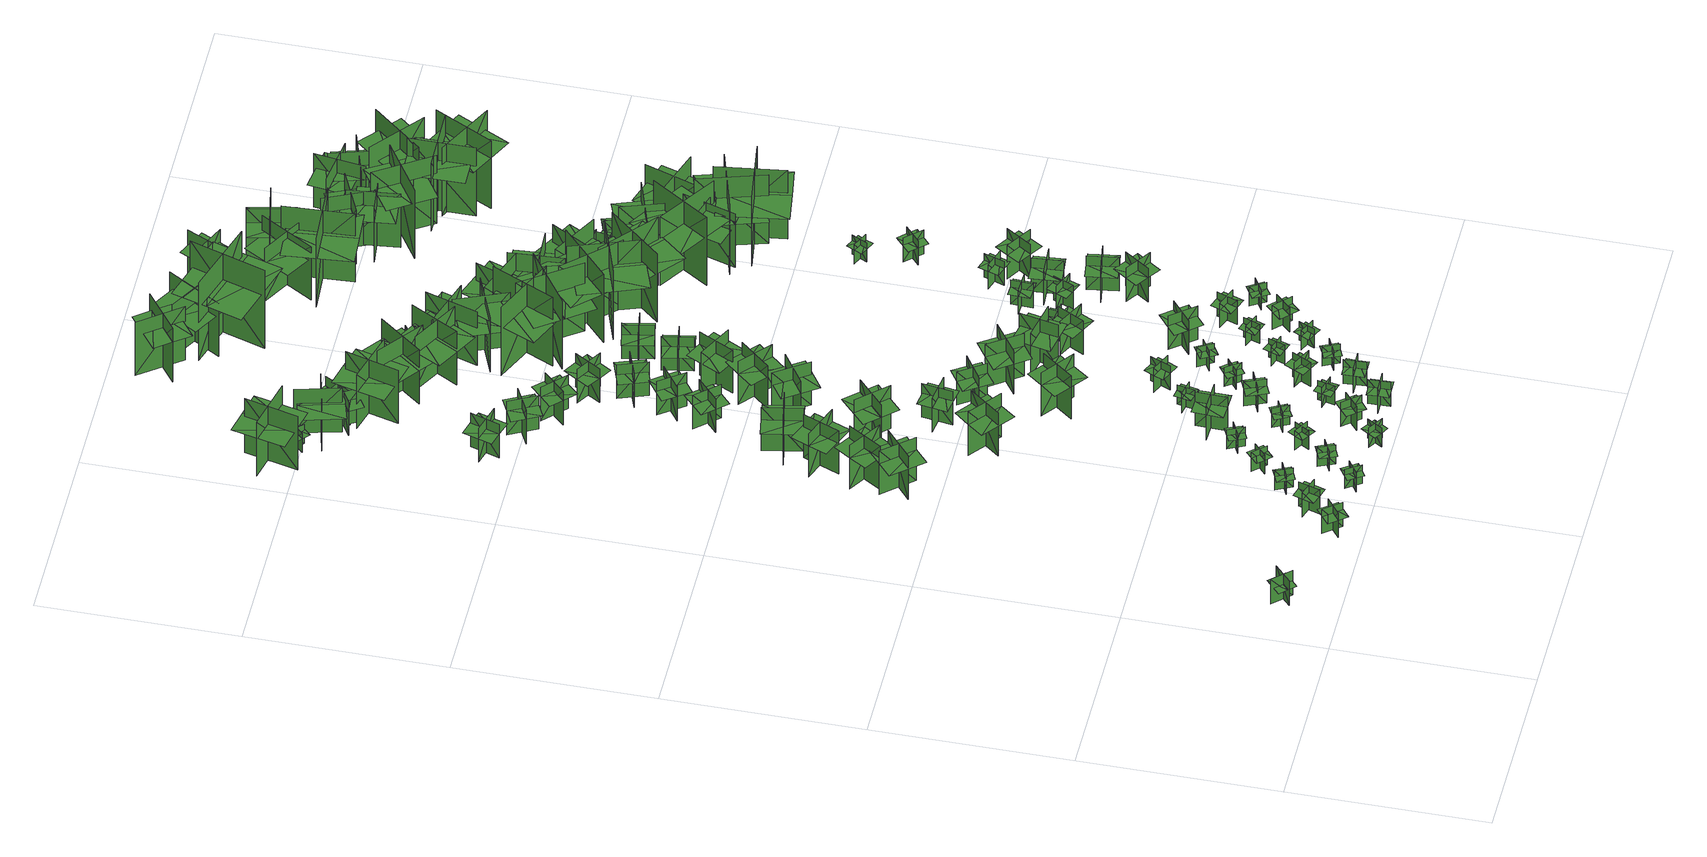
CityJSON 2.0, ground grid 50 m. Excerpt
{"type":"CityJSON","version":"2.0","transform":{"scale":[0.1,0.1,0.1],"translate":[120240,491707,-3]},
"CityObjects":{
"tree1":{"type":"SolitaryVegetationObject","geometry":[{"type":"MultiSurface","lod":"1","boundaries":[[[0,1,2]],[[0,2,3]],[[4,5,6]],[[4,6,7]],[[8,9,10]],[[8,10,11]],[[8,12,13]],[[8,13,9]]]}]},
"tree2":{"type":"SolitaryVegetationObject","geometry":[{"type":"MultiSurface","lod":"1","boundaries":[[[14,15,16]],[[14,16,17]],[[18,19,20]],[[18,20,21]],[[22,23,24]],[[22,24,25]],[[22,25,26]],[[22,26,27]]]}]},
"tree3":{"type":"SolitaryVegetationObject","geometry":[{"type":"MultiSurface","lod":"1","boundaries":[[[28,29,30]],[[28,30,31]],[[32,33,34]],[[32,34,35]],[[36,37,38]],[[36,38,39]],[[36,39,40]],[[36,40,41]]]}]},
"tree4":{"type":"SolitaryVegetationObject","geometry":[{"type":"MultiSurface","lod":"1","boundaries":[[[42,43,44]],[[42,44,45]],[[46,47,48]],[[46,48,49]],[[50,51,52]],[[50,52,53]],[[50,53,54]],[[50,54,55]]]}]},
"tree5":{"type":"SolitaryVegetationObject","geometry":[{"type":"MultiSurface","lod":"1","boundaries":[[[56,57,58]],[[56,58,59]],[[60,61,62]],[[60,62,63]],[[64,65,66]],[[64,66,67]],[[64,67,68]],[[64,68,69]]]}]},
"tree6":{"type":"SolitaryVegetationObject","geometry":[{"type":"MultiSurface","lod":"1","boundaries":[[[70,71,72]],[[70,72,73]],[[74,75,76]],[[74,76,77]],[[78,79,80]],[[78,80,81]],[[78,81,82]],[[78,82,83]]]}]},
"tree7":{"type":"SolitaryVegetationObject","geometry":[{"type":"MultiSurface","lod":"1","boundaries":[[[84,85,86]],[[84,86,87]],[[88,89,90]],[[88,90,91]],[[92,93,94]],[[92,94,95]],[[92,95,96]],[[92,96,97]]]}]},
"tree8":{"type":"SolitaryVegetationObject","geometry":[{"type":"MultiSurface","lod":"1","boundaries":[[[98,99,100]],[[98,100,101]],[[102,103,104]],[[102,104,105]],[[106,107,108]],[[106,108,109]],[[106,109,110]],[[106,110,111]]]}]},
"tree9":{"type":"SolitaryVegetationObject","geometry":[{"type":"MultiSurface","lod":"1","boundaries":[[[112,113,114]],[[112,114,115]],[[116,117,118]],[[116,118,119]],[[120,121,122]],[[120,122,123]],[[120,123,124]],[[120,124,125]]]}]},
"tree10":{"type":"SolitaryVegetationObject","geometry":[{"type":"MultiSurface","lod":"1","boundaries":[[[126,127,128]],[[126,128,129]],[[130,131,132]],[[130,132,133]],[[134,135,136]],[[134,136,137]],[[134,137,138]],[[134,138,139]]]}]},
"tree11":{"type":"SolitaryVegetationObject","geometry":[{"type":"MultiSurface","lod":"1","boundaries":[[[140,141,142]],[[140,142,143]],[[144,145,146]],[[144,146,147]],[[148,149,150]],[[148,150,151]],[[148,151,152]],[[148,152,153]]]}]},
"tree12":{"type":"SolitaryVegetationObject","geometry":[{"type":"MultiSurface","lod":"1","boundaries":[[[154,155,156]],[[154,156,157]],[[158,159,160]],[[158,160,161]],[[162,163,164]],[[162,164,165]],[[162,165,166]],[[162,166,167]]]}]},
"tree13":{"type":"SolitaryVegetationObject","geometry":[{"type":"MultiSurface","lod":"1","boundaries":[[[168,169,170]],[[168,170,171]],[[172,173,174]],[[172,174,175]],[[176,177,178]],[[176,178,179]],[[176,179,180]],[[176,180,181]]]}]},
"tree14":{"type":"SolitaryVegetationObject","geometry":[{"type":"MultiSurface","lod":"1","boundaries":[[[182,183,184]],[[182,184,185]],[[186,187,188]],[[186,188,189]],[[190,191,192]],[[190,192,193]],[[190,193,194]],[[190,194,195]]]}]},
"tree15":{"type":"SolitaryVegetationObject","geometry":[{"type":"MultiSurface","lod":"1","boundaries":[[[196,197,198]],[[196,198,199]],[[200,201,202]],[[200,202,203]],[[204,205,206]],[[204,206,207]],[[204,207,208]],[[204,208,209]]]}]},
"tree16":{"type":"SolitaryVegetationObject","geometry":[{"type":"MultiSurface","lod":"1","boundaries":[[[210,211,212]],[[210,212,213]],[[214,215,216]],[[214,216,217]],[[218,219,220]],[[218,220,221]],[[218,221,222]],[[218,222,223]]]}]},
"tree17":{"type":"SolitaryVegetationObject","geometry":[{"type":"MultiSurface","lod":"1","boundaries":[[[224,225,226]],[[224,226,227]],[[228,229,230]],[[228,230,231]],[[232,233,234]],[[232,234,235]],[[232,235,236]],[[232,236,237]]]}]},
"tree18":{"type":"SolitaryVegetationObject","geometry":[{"type":"MultiSurface","lod":"1","boundaries":[[[238,239,240]],[[238,240,241]],[[242,243,244]],[[242,244,245]],[[246,247,248]],[[246,248,249]],[[246,249,250]],[[246,250,251]]]}]},
"tree19":{"type":"SolitaryVegetationObject","geometry":[{"type":"MultiSurface","lod":"1","boundaries":[[[252,253,254]],[[252,254,255]],[[256,257,258]],[[256,258,259]],[[260,261,262]],[[260,262,263]],[[260,263,264]],[[260,264,265]]]}]},
"tree20":{"type":"SolitaryVegetationObject","geometry":[{"type":"MultiSurface","lod":"1","boundaries":[[[266,267,268]],[[266,268,269]],[[270,271,272]],[[270,272,273]],[[274,275,276]],[[274,276,277]],[[274,277,278]],[[274,278,279]]]}]},
"tree21":{"type":"SolitaryVegetationObject","geometry":[{"type":"MultiSurface","lod":"1","boundaries":[[[280,281,282]],[[280,282,283]],[[284,285,286]],[[284,286,287]],[[288,289,290]],[[288,290,291]],[[288,291,292]],[[288,292,293]]]}]},
"tree22":{"type":"SolitaryVegetationObject","geometry":[{"type":"MultiSurface","lod":"1","boundaries":[[[294,295,296]],[[294,296,297]],[[298,299,300]],[[298,300,301]],[[302,303,304]],[[302,304,305]],[[302,305,306]],[[302,306,307]]]}]},
"tree23":{"type":"SolitaryVegetationObject","geometry":[{"type":"MultiSurface","lod":"1","boundaries":[[[308,309,310]],[[308,310,311]],[[312,313,314]],[[312,314,315]],[[316,317,318]],[[316,318,319]],[[316,319,320]],[[316,320,321]]]}]},
"tree24":{"type":"SolitaryVegetationObject","geometry":[{"type":"MultiSurface","lod":"1","boundaries":[[[322,323,324]],[[322,324,325]],[[326,327,328]],[[326,328,329]],[[330,331,332]],[[330,332,333]],[[330,333,334]],[[330,334,335]]]}]},
"tree25":{"type":"SolitaryVegetationObject","geometry":[{"type":"MultiSurface","lod":"1","boundaries":[[[336,337,338]],[[336,338,339]],[[340,341,342]],[[340,342,343]],[[344,345,346]],[[344,346,347]],[[344,347,348]],[[344,348,349]]]}]},
"tree26":{"type":"SolitaryVegetationObject","geometry":[{"type":"MultiSurface","lod":"1","boundaries":[[[350,351,352]],[[350,352,353]],[[354,355,356]],[[354,356,357]],[[358,359,360]],[[358,360,361]],[[358,361,362]],[[358,362,363]]]}]},
"tree27":{"type":"SolitaryVegetationObject","geometry":[{"type":"MultiSurface","lod":"1","boundaries":[[[364,365,366]],[[364,366,367]],[[368,369,370]],[[368,370,371]],[[372,373,374]],[[372,374,375]],[[372,375,376]],[[372,376,377]]]}]},
"tree28":{"type":"SolitaryVegetationObject","geometry":[{"type":"MultiSurface","lod":"1","boundaries":[[[378,379,380]],[[378,380,381]],[[382,383,384]],[[382,384,385]],[[386,387,388]],[[386,388,389]],[[386,389,390]],[[386,390,391]]]}]},
"tree29":{"type":"SolitaryVegetationObject","geometry":[{"type":"MultiSurface","lod":"1","boundaries":[[[392,393,394]],[[392,394,395]],[[396,397,398]],[[396,398,399]],[[400,401,402]],[[400,402,403]],[[400,403,404]],[[400,404,405]]]}]},
"tree30":{"type":"SolitaryVegetationObject","geometry":[{"type":"MultiSurface","lod":"1","boundaries":[[[406,407,408]],[[406,408,409]],[[410,411,412]],[[410,412,413]],[[414,415,416]],[[414,416,417]],[[414,417,418]],[[414,418,419]]]}]},
"tree31":{"type":"SolitaryVegetationObject","geometry":[{"type":"MultiSurface","lod":"1","boundaries":[[[420,421,422]],[[420,422,423]],[[424,425,426]],[[424,426,427]],[[428,429,430]],[[428,430,431]],[[428,431,432]],[[428,432,433]]]}]},
"tree32":{"type":"SolitaryVegetationObject","geometry":[{"type":"MultiSurface","lod":"1","boundaries":[[[434,435,436]],[[434,436,437]],[[438,439,440]],[[438,440,441]],[[442,443,444]],[[442,444,445]],[[442,445,446]],[[442,446,447]]]}]},
"tree33":{"type":"SolitaryVegetationObject","geometry":[{"type":"MultiSurface","lod":"1","boundaries":[[[448,449,450]],[[448,450,451]],[[452,453,454]],[[452,454,455]],[[456,457,458]],[[456,458,459]],[[456,459,460]],[[456,460,461]]]}]},
"tree34":{"type":"SolitaryVegetationObject","geometry":[{"type":"MultiSurface","lod":"1","boundaries":[[[462,463,464]],[[462,464,465]],[[466,467,468]],[[466,468,469]],[[470,471,472]],[[470,472,473]],[[470,473,474]],[[470,474,475]]]}]},
"tree35":{"type":"SolitaryVegetationObject","geometry":[{"type":"MultiSurface","lod":"1","boundaries":[[[476,477,478]],[[476,478,479]],[[480,481,482]],[[480,482,483]],[[484,485,486]],[[484,486,487]],[[484,487,488]],[[484,488,489]]]}]},
"tree36":{"type":"SolitaryVegetationObject","geometry":[{"type":"MultiSurface","lod":"1","boundaries":[[[490,491,492]],[[490,492,493]],[[494,495,496]],[[494,496,497]],[[498,499,500]],[[498,500,501]],[[498,501,502]],[[498,502,503]]]}]},
"tree37":{"type":"SolitaryVegetationObject","geometry":[{"type":"MultiSurface","lod":"1","boundaries":[[[504,505,506]],[[504,506,507]],[[508,509,510]],[[508,510,511]],[[512,513,514]],[[512,514,515]],[[512,515,516]],[[512,516,517]]]}]},
"tree38":{"type":"SolitaryVegetationObject","geometry":[{"type":"MultiSurface","lod":"1","boundaries":[[[518,519,520]],[[518,520,521]],[[522,523,524]],[[522,524,525]],[[526,527,528]],[[526,528,529]],[[526,529,530]],[[526,530,531]]]}]},
"tree39":{"type":"SolitaryVegetationObject","geometry":[{"type":"MultiSurface","lod":"1","boundaries":[[[532,533,534]],[[532,534,535]],[[536,537,538]],[[536,538,539]],[[540,541,542]],[[540,542,543]],[[540,543,544]],[[540,544,545]]]}]},
"tree40":{"type":"SolitaryVegetationObject","geometry":[{"type":"MultiSurface","lod":"1","boundaries":[[[546,547,548]],[[546,548,549]],[[550,551,552]],[[550,552,553]],[[554,555,556]],[[554,556,557]],[[554,557,558]],[[554,558,559]]]}]},
"tree41":{"type":"SolitaryVegetationObject","geometry":[{"type":"MultiSurface","lod":"1","boundaries":[[[560,561,562]],[[560,562,563]],[[564,565,566]],[[564,566,567]],[[568,569,570]],[[568,570,571]],[[568,571,572]],[[568,572,573]]]}]},
"tree42":{"type":"SolitaryVegetationObject","geometry":[{"type":"MultiSurface","lod":"1","boundaries":[[[574,575,576]],[[574,576,577]],[[578,579,580]],[[578,580,581]],[[582,583,584]],[[582,584,585]],[[582,585,586]],[[582,586,587]]]}]},
"tree43":{"type":"SolitaryVegetationObject","geometry":[{"type":"MultiSurface","lod":"1","boundaries":[[[588,589,590]],[[588,590,591]],[[592,593,594]],[[592,594,595]],[[596,597,598]],[[596,598,599]],[[596,599,600]],[[596,600,601]]]}]},
"tree44":{"type":"SolitaryVegetationObject","geometry":[{"type":"MultiSurface","lod":"1","boundaries":[[[602,603,604]],[[602,604,605]],[[606,607,608]],[[606,608,609]],[[610,611,612]],[[610,612,613]],[[610,613,614]],[[610,614,615]]]}]},
"tree45":{"type":"SolitaryVegetationObject","geometry":[{"type":"MultiSurface","lod":"1","boundaries":[[[616,617,618]],[[616,618,619]],[[620,621,622]],[[620,622,623]],[[624,625,626]],[[624,626,627]],[[624,627,628]],[[624,628,629]]]}]},
"tree46":{"type":"SolitaryVegetationObject","geometry":[{"type":"MultiSurface","lod":"1","boundaries":[[[630,631,632]],[[630,632,633]],[[634,635,636]],[[634,636,637]],[[638,639,640]],[[638,640,641]],[[638,641,642]],[[638,642,643]]]}]},
"tree47":{"type":"SolitaryVegetationObject","geometry":[{"type":"MultiSurface","lod":"1","boundaries":[[[644,645,646]],[[644,646,647]],[[648,649,650]],[[648,650,651]],[[652,653,654]],[[652,654,655]],[[652,655,656]],[[652,656,657]]]}]},
"tree48":{"type":"SolitaryVegetationObject","geometry":[{"type":"MultiSurface","lod":"1","boundaries":[[[658,659,660]],[[658,660,661]],[[662,663,664]],[[662,664,665]],[[666,667,668]],[[666,668,669]],[[666,669,670]],[[666,670,671]]]}]},
"tree49":{"type":"SolitaryVegetationObject","geometry":[{"type":"MultiSurface","lod":"1","boundaries":[[[672,673,674]],[[672,674,675]],[[676,677,678]],[[676,678,679]],[[680,681,682]],[[680,682,683]],[[680,683,684]],[[680,684,685]]]}]},
"tree50":{"type":"SolitaryVegetationObject","geometry":[{"type":"MultiSurface","lod":"1","boundaries":[[[686,687,688]],[[686,688,689]],[[690,691,692]],[[690,692,693]],[[694,695,696]],[[694,696,697]],[[694,697,698]],[[694,698,699]]]}]},
"tree51":{"type":"SolitaryVegetationObject","geometry":[{"type":"MultiSurface","lod":"1","boundaries":[[[700,701,702]],[[700,702,703]],[[704,705,706]],[[704,706,707]],[[708,709,710]],[[708,710,711]],[[708,711,712]],[[708,712,713]]]}]},
"tree52":{"type":"SolitaryVegetationObject","geometry":[{"type":"MultiSurface","lod":"1","boundaries":[[[714,715,716]],[[714,716,717]],[[718,719,720]],[[718,720,721]],[[722,723,724]],[[722,724,725]],[[722,725,726]],[[722,726,727]]]}]},
"tree53":{"type":"SolitaryVegetationObject","geometry":[{"type":"MultiSurface","lod":"1","boundaries":[[[728,729,730]],[[728,730,731]],[[732,733,734]],[[732,734,735]],[[736,737,738]],[[736,738,739]],[[736,739,740]],[[736,740,741]]]}]},
"tree54":{"type":"SolitaryVegetationObject","geometry":[{"type":"MultiSurface","lod":"1","boundaries":[[[742,743,744]],[[742,744,745]],[[746,747,748]],[[746,748,749]],[[750,751,752]],[[750,752,753]],[[750,753,754]],[[750,754,755]]]}]},
"tree55":{"type":"SolitaryVegetationObject","geometry":[{"type":"MultiSurface","lod":"1","boundaries":[[[756,757,758]],[[756,758,759]],[[760,761,762]],[[760,762,763]],[[764,765,766]],[[764,766,767]],[[764,767,768]],[[764,768,769]]]}]},
"tree56":{"type":"SolitaryVegetationObject","geometry":[{"type":"MultiSurface","lod":"1","boundaries":[[[770,771,772]],[[770,772,773]],[[774,775,776]],[[774,776,777]],[[778,779,780]],[[778,780,781]],[[778,781,782]],[[778,782,783]]]}]},
"tree57":{"type":"SolitaryVegetationObject","geometry":[{"type":"MultiSurface","lod":"1","boundaries":[[[784,785,786]],[[784,786,787]],[[788,789,790]],[[788,790,791]],[[792,793,794]],[[792,794,795]],[[792,795,796]],[[792,796,797]]]}]},
"tree58":{"type":"SolitaryVegetationObject","geometry":[{"type":"MultiSurface","lod":"1","boundaries":[[[798,799,800]],[[798,800,801]],[[802,803,804]],[[802,804,805]],[[806,807,808]],[[806,808,809]],[[806,809,810]],[[806,810,811]]]}]},
"tree59":{"type":"SolitaryVegetationObject","geometry":[{"type":"MultiSurface","lod":"1","boundaries":[[[812,813,814]],[[812,814,815]],[[816,817,818]],[[816,818,819]],[[820,821,822]],[[820,822,823]],[[820,823,824]],[[820,824,825]]]}]},
"tree60":{"type":"SolitaryVegetationObject","geometry":[{"type":"MultiSurface","lod":"1","boundaries":[[[826,827,828]],[[826,828,829]],[[830,831,832]],[[830,832,833]],[[834,835,836]],[[834,836,837]],[[834,837,838]],[[834,838,839]]]}]},
"tree61":{"type":"SolitaryVegetationObject","geometry":[{"type":"MultiSurface","lod":"1","boundaries":[[[840,841,842]],[[840,842,843]],[[844,845,846]],[[844,846,847]],[[848,849,850]],[[848,850,851]],[[848,851,852]],[[848,852,853]]]}]},
"tree62":{"type":"SolitaryVegetationObject","geometry":[{"type":"MultiSurface","lod":"1","boundaries":[[[854,855,856]],[[854,856,857]],[[858,859,860]],[[858,860,861]],[[862,863,864]],[[862,864,865]],[[862,865,866]],[[862,866,867]]]}]},
"tree63":{"type":"SolitaryVegetationObject","geometry":[{"type":"MultiSurface","lod":"1","boundaries":[[[868,869,870]],[[868,870,871]],[[872,873,874]],[[872,874,875]],[[876,877,878]],[[876,878,879]],[[876,879,880]],[[876,880,881]]]}]},
"tree64":{"type":"SolitaryVegetationObject","geometry":[{"type":"MultiSurface","lod":"1","boundaries":[[[882,883,884]],[[882,884,885]],[[886,887,888]],[[886,888,889]],[[890,891,892]],[[890,892,893]],[[890,893,894]],[[890,894,895]]]}]},
"tree65":{"type":"SolitaryVegetationObject","geometry":[{"type":"MultiSurface","lod":"1","boundaries":[[[896,897,898]],[[896,898,899]],[[900,901,902]],[[900,902,903]],[[904,905,906]],[[904,906,907]],[[904,907,908]],[[904,908,909]]]}]},
"tree66":{"type":"SolitaryVegetationObject","geometry":[{"type":"MultiSurface","lod":"1","boundaries":[[[910,911,912]],[[910,912,913]],[[914,915,916]],[[914,916,917]],[[918,919,920]],[[918,920,921]],[[918,921,922]],[[918,922,923]]]}]},
"tree67":{"type":"SolitaryVegetationObject","geometry":[{"type":"MultiSurface","lod":"1","boundaries":[[[924,925,926]],[[924,926,927]],[[928,929,930]],[[928,930,931]],[[932,933,934]],[[932,934,935]],[[932,935,936]],[[932,936,937]]]}]},
"tree68":{"type":"SolitaryVegetationObject","geometry":[{"type":"MultiSurface","lod":"1","boundaries":[[[938,939,940]],[[938,940,941]],[[942,943,944]],[[942,944,945]],[[946,947,948]],[[946,948,949]],[[946,949,950]],[[946,950,951]]]}]},
"tree69":{"type":"SolitaryVegetationObject","geometry":[{"type":"MultiSurface","lod":"1","boundaries":[[[952,953,954]],[[952,954,955]],[[956,957,958]],[[956,958,959]],[[960,961,962]],[[960,962,963]],[[960,963,964]],[[960,964,965]]]}]},
"tree70":{"type":"SolitaryVegetationObject","geometry":[{"type":"MultiSurface","lod":"1","boundaries":[[[966,967,968]],[[966,968,969]],[[970,971,972]],[[970,972,973]],[[974,975,976]],[[974,976,977]],[[974,977,978]],[[974,978,979]]]}]},
"tree71":{"type":"SolitaryVegetationObject","geometry":[{"type":"MultiSurface","lod":"1","boundaries":[[[980,981,982]],[[980,982,983]],[[984,985,986]],[[984,986,987]],[[988,989,990]],[[988,990,991]],[[988,992,993]],[[988,993,989]]]}]},
"tree72":{"type":"SolitaryVegetationObject","geometry":[{"type":"MultiSurface","lod":"1","boundaries":[[[994,995,996]],[[994,996,997]],[[998,999,1000]],[[998,1000,1001]],[[1002,1003,1004]],[[1002,1004,1005]],[[1002,1005,1006]],[[1002,1006,1007]]]}]},
"tree73":{"type":"SolitaryVegetationObject","geometry":[{"type":"MultiSurface","lod":"1","boundaries":[[[1008,1009,1010]],[[1008,1010,1011]],[[1012,1013,1014]],[[1012,1014,1015]],[[1016,1017,1018]],[[1016,1018,1019]],[[1016,1019,1020]],[[1016,1020,1021]]]}]},
"tree74":{"type":"SolitaryVegetationObject","geometry":[{"type":"MultiSurface","lod":"1","boundaries":[[[1022,1023,1024]],[[1022,1024,1025]],[[1026,1027,1028]],[[1026,1028,1029]],[[1030,1031,1032]],[[1030,1032,1033]],[[1030,1033,1034]],[[1030,1034,1035]]]}]},
"tree75":{"type":"SolitaryVegetationObject","geometry":[{"type":"MultiSurface","lod":"1","boundaries":[[[1036,1037,1038]],[[1036,1038,1039]],[[1040,1041,1042]],[[1040,1042,1043]],[[1044,1045,1046]],[[1044,1046,1047]],[[1044,1047,1048]],[[1044,1048,1049]]]}]},
"tree76":{"type":"SolitaryVegetationObject","geometry":[{"type":"MultiSurface","lod":"1","boundaries":[[[1050,1051,1052]],[[1050,1052,1053]],[[1054,1055,1056]],[[1054,1056,1057]],[[1058,1059,1060]],[[1058,1060,1061]],[[1058,1061,1062]],[[1058,1062,1063]]]}]},
"tree77":{"type":"SolitaryVegetationObject","geometry":[{"type":"MultiSurface","lod":"1","boundaries":[[[1064,1065,1066]],[[1064,1066,1067]],[[1068,1069,1070]],[[1068,1070,1071]],[[1072,1073,1074]],[[1072,1074,1075]],[[1072,1075,1076]],[[1072,1076,1077]]]}]},
"tree78":{"type":"SolitaryVegetationObject","geometry":[{"type":"MultiSurface","lod":"1","boundaries":[[[1078,1079,1080]],[[1078,1080,1081]],[[1082,1083,1084]],[[1082,1084,1085]],[[1086,1087,1088]],[[1086,1088,1089]],[[1086,1089,1090]],[[1086,1090,1091]]]}]},
"tree79":{"type":"SolitaryVegetationObject","geometry":[{"type":"MultiSurface","lod":"1","boundaries":[[[1092,1093,1094]],[[1092,1094,1095]],[[1096,1097,1098]],[[1096,1098,1099]],[[1100,1101,1102]],[[1100,1102,1103]],[[1100,1103,1104]],[[1100,1104,1105]]]}]},
"tree80":{"type":"SolitaryVegetationObject","geometry":[{"type":"MultiSurface","lod":"1","boundaries":[[[1106,1107,1108]],[[1106,1108,1109]],[[1110,1111,1112]],[[1110,1112,1113]],[[1114,1115,1116]],[[1114,1116,1117]],[[1114,1117,1118]],[[1114,1118,1119]]]}]},
"tree81":{"type":"SolitaryVegetationObject","geometry":[{"type":"MultiSurface","lod":"1","boundaries":[[[1120,1121,1122]],[[1120,1122,1123]],[[1124,1125,1126]],[[1124,1126,1127]],[[1128,1129,1130]],[[1128,1130,1131]],[[1128,1131,1132]],[[1128,1132,1133]]]}]},
"tree82":{"type":"SolitaryVegetationObject","geometry":[{"type":"MultiSurface","lod":"1","boundaries":[[[1134,1135,1136]],[[1134,1136,1137]],[[1138,1139,1140]],[[1138,1140,1141]],[[1142,1143,1144]],[[1142,1144,1145]],[[1142,1145,1146]],[[1142,1146,1147]]]}]},
"tree83":{"type":"SolitaryVegetationObject","geometry":[{"type":"MultiSurface","lod":"1","boundaries":[[[1148,1149,1150]],[[1148,1150,1151]],[[1152,1153,1154]],[[1152,1154,1155]],[[1156,1157,1158]],[[1156,1158,1159]],[[1156,1159,1160]],[[1156,1160,1161]]]}]},
"tree84":{"type":"SolitaryVegetationObject","geometry":[{"type":"MultiSurface","lod":"1","boundaries":[[[1162,1163,1164]],[[1162,1164,1165]],[[1166,1167,1168]],[[1166,1168,1169]],[[1170,1171,1172]],[[1170,1172,1173]],[[1170,1173,1174]],[[1170,1174,1175]]]}]},
"tree85":{"type":"SolitaryVegetationObject","geometry":[{"type":"MultiSurface","lod":"1","boundaries":[[[1176,1177,1178]],[[1176,1178,1179]],[[1180,1181,1182]],[[1180,1182,1183]],[[1184,1185,1186]],[[1184,1186,1187]],[[1184,1187,1188]],[[1184,1188,1189]]]}]},
"tree86":{"type":"SolitaryVegetationObject","geometry":[{"type":"MultiSurface","lod":"1","boundaries":[[[1190,1191,1192]],[[1190,1192,1193]],[[1194,1195,1196]],[[1194,1196,1197]],[[1198,1199,1200]],[[1198,1200,1201]],[[1198,1201,1202]],[[1198,1202,1203]]]}]},
"tree87":{"type":"SolitaryVegetationObject","geometry":[{"type":"MultiSurface","lod":"1","boundaries":[[[1204,1205,1206]],[[1204,1206,1207]],[[1208,1209,1210]],[[1208,1210,1211]],[[1212,1213,1214]],[[1212,1214,1215]],[[1212,1215,1216]],[[1212,1216,1217]]]}]},
"tree88":{"type":"SolitaryVegetationObject","geometry":[{"type":"MultiSurface","lod":"1","boundaries":[[[1218,1219,1220]],[[1218,1220,1221]],[[1222,1223,1224]],[[1222,1224,1225]],[[1226,1227,1228]],[[1226,1228,1229]],[[1226,1229,1230]],[[1226,1230,1231]]]}]},
"tree89":{"type":"SolitaryVegetationObject","geometry":[{"type":"MultiSurface","lod":"1","boundaries":[[[1232,1233,1234]],[[1232,1234,1235]],[[1236,1237,1238]],[[1236,1238,1239]],[[1240,1241,1242]],[[1240,1242,1243]],[[1240,1243,1244]],[[1240,1244,1245]]]}]},
"tree90":{"type":"SolitaryVegetationObject","geometry":[{"type":"MultiSurface","lod":"1","boundaries":[[[1246,1247,1248]],[[1246,1248,1249]],[[1250,1251,1252]],[[1250,1252,1253]],[[1254,1255,1256]],[[1254,1256,1257]],[[1254,1257,1258]],[[1254,1258,1259]]]}]},
"tree91":{"type":"SolitaryVegetationObject","geometry":[{"type":"MultiSurface","lod":"1","boundaries":[[[1260,1261,1262]],[[1260,1262,1263]],[[1264,1265,1266]],[[1264,1266,1267]],[[1268,1269,1270]],[[1268,1270,1271]],[[1268,1271,1272]],[[1268,1272,1273]]]}]},
"tree92":{"type":"SolitaryVegetationObject","geometry":[{"type":"MultiSurface","lod":"1","boundaries":[[[1274,1275,1276]],[[1274,1276,1277]],[[1278,1279,1280]],[[1278,1280,1281]],[[1282,1283,1284]],[[1282,1284,1285]],[[1282,1285,1286]],[[1282,1286,1287]]]}]},
"tree93":{"type":"SolitaryVegetationObject","geometry":[{"type":"MultiSurface","lod":"1","boundaries":[[[1288,1289,1290]],[[1288,1290,1291]],[[1292,1293,1294]],[[1292,1294,1295]],[[1296,1297,1298]],[[1296,1298,1299]],[[1296,1299,1300]],[[1296,1300,1301]]]}]},
"tree94":{"type":"SolitaryVegetationObject","geometry":[{"type":"MultiSurface","lod":"1","boundaries":[[[1302,1303,1304]],[[1302,1304,1305]],[[1306,1307,1308]],[[1306,1308,1309]],[[1310,1311,1312]],[[1310,1312,1313]],[[1310,1313,1314]],[[1310,1314,1315]]]}]},
"tree95":{"type":"SolitaryVegetationObject","geometry":[{"type":"MultiSurface","lod":"1","boundaries":[[[1316,1317,1318]],[[1316,1318,1319]],[[1320,1321,1322]],[[1320,1322,1323]],[[1324,1325,1326]],[[1324,1326,1327]],[[1324,1327,1328]],[[1324,1328,1329]]]}]},
"tree96":{"type":"SolitaryVegetationObject","geometry":[{"type":"MultiSurface","lod":"1","boundaries":[[[1330,1331,1332]],[[1330,1332,1333]],[[1334,1335,1336]],[[1334,1336,1337]],[[1338,1339,1340]],[[1338,1340,1341]],[[1338,1342,1343]],[[1338,1343,1339]]]}]},
"tree97":{"type":"SolitaryVegetationObject","geometry":[{"type":"MultiSurface","lod":"1","boundaries":[[[1344,1345,1346]],[[1344,1346,1347]],[[1348,1349,1350]],[[1348,1350,1351]],[[1352,1353,1354]],[[1352,1354,1355]],[[1352,1355,1356]],[[1352,1356,1357]]]}]},
"tree98":{"type":"SolitaryVegetationObject","geometry":[{"type":"MultiSurface","lod":"1","boundaries":[[[1358,1359,1360]],[[1358,1360,1361]],[[1362,1363,1364]],[[1362,1364,1365]],[[1366,1367,1368]],[[1366,1368,1369]],[[1366,1369,1370]],[[1366,1370,1371]]]}]},
"tree99":{"type":"SolitaryVegetationObject","geometry":[{"type":"MultiSurface","lod":"1","boundaries":[[[1372,1373,1374]],[[1372,1374,1375]],[[1376,1377,1378]],[[1376,1378,1379]],[[1380,1381,1382]],[[1380,1382,1383]],[[1380,1383,1384]],[[1380,1384,1385]]]}]},
"tree100":{"type":"SolitaryVegetationObject","geometry":[{"type":"MultiSurface","lod":"1","boundaries":[[[1386,1387,1388]],[[1386,1388,1389]],[[1390,1391,1392]],[[1390,1392,1393]],[[1394,1395,1396]],[[1394,1396,1397]],[[1394,1397,1398]],[[1394,1398,1399]]]}]},
"tree101":{"type":"SolitaryVegetationObject","geometry":[{"type":"MultiSurface","lod":"1","boundaries":[[[1400,1401,1402]],[[1400,1402,1403]],[[1404,1405,1406]],[[1404,1406,1407]],[[1408,1409,1410]],[[1408,1410,1411]],[[1408,1412,1413]],[[1408,1413,1409]]]}]},
"tree102":{"type":"SolitaryVegetationObject","geometry":[{"type":"MultiSurface","lod":"1","boundaries":[[[1414,1415,1416]],[[1414,1416,1417]],[[1418,1419,1420]],[[1418,1420,1421]],[[1422,1423,1424]],[[1422,1424,1425]],[[1422,1425,1426]],[[1422,1426,1427]]]}]},
"tree103":{"type":"SolitaryVegetationObject","geometry":[{"type":"MultiSurface","lod":"1","boundaries":[[[1428,1429,1430]],[[1428,1430,1431]],[[1432,1433,1434]],[[1432,1434,1435]],[[1436,1437,1438]],[[1436,1438,1439]],[[1436,1440,1441]],[[1436,1441,1437]]]}]},
"tree104":{"type":"SolitaryVegetationObject","geometry":[{"type":"MultiSurface","lod":"1","boundaries":[[[1442,1443,1444]],[[1442,1444,1445]],[[1446,1447,1448]],[[1446,1448,1449]],[[1450,1451,1452]],[[1450,1452,1453]],[[1450,1454,1455]],[[1450,1455,1451]]]}]},
"tree105":{"type":"SolitaryVegetationObject","geometry":[{"type":"MultiSurface","lod":"1","boundaries":[[[1456,1457,1458]],[[1456,1458,1459]],[[1460,1461,1462]],[[1460,1462,1463]],[[1464,1465,1466]],[[1464,1466,1467]],[[1464,1468,1469]],[[1464,1469,1465]]]}]},
"tree106":{"type":"SolitaryVegetationObject","geometry":[{"type":"MultiSurface","lod":"1","boundaries":[[[1470,1471,1472]],[[1470,1472,1473]],[[1474,1475,1476]],[[1474,1476,1477]],[[1478,1479,1480]],[[1478,1480,1481]],[[1478,1482,1483]],[[1478,1483,1479]]]}]},
"tree107":{"type":"SolitaryVegetationObject","geometry":[{"type":"MultiSurface","lod":"1","boundaries":[[[1484,1485,1486]],[[1484,1486,1487]],[[1488,1489,1490]],[[1488,1490,1491]],[[1492,1493,1494]],[[1492,1494,1495]],[[1492,1496,1497]],[[1492,1497,1493]]]}]},
"tree108":{"type":"SolitaryVegetationObject","geometry":[{"type":"MultiSurface","lod":"1","boundaries":[[[1498,1499,1500]],[[1498,1500,1501]],[[1502,1503,1504]],[[1502,1504,1505]],[[1506,1507,1508]],[[1506,1508,1509]],[[1506,1510,1511]],[[1506,1511,1507]]]}]},
"tree109":{"type":"SolitaryVegetationObject","geometry":[{"type":"MultiSurface","lod":"1","boundaries":[[[1512,1513,1514]],[[1512,1514,1515]],[[1516,1517,1518]],[[1516,1518,1519]],[[1520,1521,1522]],[[1520,1522,1523]],[[1520,1524,1525]],[[1520,1525,1521]]]}]},
"tree110":{"type":"SolitaryVegetationObject","geometry":[{"type":"MultiSurface","lod":"1","boundaries":[[[1526,1527,1528]],[[1526,1528,1529]],[[1530,1531,1532]],[[1530,1532,1533]],[[1534,1535,1536]],[[1534,1536,1537]],[[1534,1538,1539]],[[1534,1539,1535]]]}]}
},
"vertices":[
[79,113,54],[123,154,54],[123,154,132],[79,113,132],[116,112,54],[116,112,132],[75,156,132],[75,156,54],[80,117,102],[118,153,102],[102,171,102],[63,135,102],[97,99,102],[136,134,102],
[370,48,54],[335,91,54],[335,91,131],[370,48,131],[374,84,54],[331,50,54],[331,50,131],[374,84,131],[374,84,109],[356,106,109],[313,71,109],[331,50,109],[348,28,109],[391,63,109],
[433,130,54],[381,147,54],[381,147,131],[433,130,131],[416,163,54],[400,110,54],[400,110,131],[416,163,131],[416,163,110],[390,171,110],[373,119,110],[400,110,110],[426,102,110],[443,155,110],
[497,71,55],[521,34,55],[521,34,116],[497,71,116],[491,42,55],[528,66,55],[528,66,116],[491,42,116],[491,42,99],[503,24,99],[540,48,99],[528,66,99],[516,85,99],[479,61,99],
[448,200,54],[488,219,54],[488,219,116],[448,200,116],[476,190,54],[457,230,54],[457,230,116],[476,190,116],[476,190,99],[496,199,99],[477,239,99],[457,230,99],[437,221,99],[456,180,99],
[547,119,55],[587,138,55],[587,138,116],[547,119,116],[574,109,55],[556,149,55],[556,149,116],[574,109,116],[574,109,99],[595,118,99],[576,158,99],[556,149,99],[536,140,99],[554,100,99],
[537,265,55],[506,297,55],[506,297,116],[537,265,116],[538,294,55],[505,264,55],[505,264,116],[538,294,116],[538,294,99],[522,311,99],[490,280,99],[505,264,99],[521,248,99],[553,278,99],
[245,1063,53],[321,1128,53],[321,1128,192],[245,1063,192],[312,1058,53],[247,1133,53],[247,1133,192],[312,1058,192],[312,1058,153],[349,1090,153],[284,1166,153],[247,1133,153],[209,1101,153],[274,1025,153],
[317,1219,52],[264,1135,52],[264,1135,191],[317,1219,191],[252,1205,52],[336,1151,52],[336,1151,191],[252,1205,191],[252,1205,152],[225,1162,152],[310,1109,152],[336,1151,152],[363,1193,152],[279,1247,152],
[647,45,54],[685,22,54],[685,22,116],[647,45,116],[654,16,54],[677,54,54],[677,54,116],[654,16,116],[654,16,98],[673,5,98],[696,42,98],[677,54,98],[658,66,98],[635,28,98],
[638,191,55],[600,213,55],[600,213,116],[638,191,116],[631,219,55],[608,181,55],[608,181,116],[631,219,116],[631,219,99],[612,231,99],[589,193,99],[608,181,99],[627,170,99],[650,208,99],
[570,369,55],[589,329,55],[589,329,116],[570,369,116],[560,341,55],[600,360,55],[600,360,116],[560,341,116],[560,341,99],[569,321,99],[609,340,99],[600,360,99],[591,380,99],[551,361,99],
[332,1333,53],[294,1241,53],[294,1241,192],[332,1333,192],[270,1308,53],[363,1271,53],[363,1271,192],[270,1308,192],[270,1308,153],[252,1262,153],[344,1224,153],[363,1271,153],[381,1317,153],[289,1354,153],
[438,889,49],[500,967,49],[500,967,188],[438,889,188],[504,896,49],[426,958,49],[426,958,188],[504,896,188],[504,896,149],[535,935,149],[457,997,149],[426,958,149],[395,919,149],[473,857,149],
[740,121,53],[698,86,53],[698,86,130],[740,121,130],[703,125,53],[739,82,53],[739,82,130],[703,125,130],[703,125,108],[682,107,108],[717,65,108],[739,82,108],[760,100,108],[725,143,108],
[692,273,54],[653,253,54],[653,253,116],[692,273,116],[664,282,54],[684,243,54],[684,243,116],[664,282,116],[664,282,99],[644,272,99],[665,233,99],[684,243,99],[704,253,99],[684,292,99],
[669,421,53],[592,423,53],[592,423,161],[669,421,161],[634,459,53],[632,381,53],[632,381,161],[634,459,161],[634,459,131],[596,460,131],[593,383,131],[632,381,131],[671,380,131],[673,458,131],
[298,1375,53],[396,1393,53],[396,1393,192],[298,1375,192],[352,1337,53],[335,1435,53],[335,1435,192],[352,1337,192],[352,1337,153],[401,1346,153],[384,1444,153],[335,1435,153],[286,1427,153],[303,1328,153],
[407,1228,51],[475,1155,51],[475,1155,190],[407,1228,190],[404,1162,51],[478,1229,51],[478,1229,190],[404,1162,190],[404,1162,151],[438,1125,151],[511,1193,151],[478,1229,151],[444,1266,151],[371,1199,151],
[796,25,52],[795,80,52],[795,80,129],[796,25,129],[822,51,52],[767,50,52],[767,50,129],[822,51,129],[822,51,107],[821,79,107],[766,77,107],[767,50,107],[767,22,107],[822,23,107],
[156,2075,53],[230,2053,53],[230,2053,161],[156,2075,161],[180,2030,53],[203,2104,53],[203,2104,161],[180,2030,161],[180,2030,130],[217,2018,130],[240,2093,130],[203,2104,130],[165,2115,130],[143,2041,130],
[783,197,53],[772,154,53],[772,154,114],[783,197,114],[757,182,53],[800,171,53],[800,171,114],[757,182,114],[757,182,97],[752,160,97],[795,149,97],[800,171,97],[806,192,97],[763,203,97],
[515,1015,54],[526,1092,54],[526,1092,162],[515,1015,162],[556,1046,54],[480,1057,54],[480,1057,162],[556,1046,162],[556,1046,132],[562,1084,132],[485,1095,132],[480,1057,132],[474,1019,132],[551,1007,132],
[710,325,54],[761,347,54],[761,347,131],[710,325,131],[744,311,54],[723,362,54],[723,362,131],[744,311,131],[744,311,110],[770,322,110],[748,373,110],[723,362,110],[697,351,110],[719,300,110],
[711,490,55],[668,499,55],[668,499,117],[711,490,117],[695,515,55],[686,471,55],[686,471,117],[695,515,117],[695,515,100],[673,519,100],[665,476,100],[686,471,100],[708,467,100],[717,511,100],
[55,2487,37],[88,2621,37],[88,2621,210],[55,2487,210],[149,2544,37],[15,2577,37],[15,2577,210],[149,2544,210],[67,2493,154],[129,2479,154],[160,2614,154],[97,2628,154],[35,2642,154],[5,2507,154],
[656,827,53],[595,748,53],[595,748,191],[656,827,191],[590,819,53],[669,758,53],[669,758,191],[590,819,191],[590,819,152],[559,780,152],[638,718,152],[669,758,152],[699,797,152],[621,858,152],
[371,1553,54],[428,1605,54],[428,1605,162],[371,1553,162],[423,1551,54],[371,1608,54],[371,1608,162],[423,1551,162],[423,1551,131],[451,1577,131],[399,1634,131],[371,1608,131],[342,1581,131],[394,1524,131],
[309,2014,53],[240,1979,53],[240,1979,161],[309,2014,161],[260,2030,53],[295,1961,53],[295,1961,161],[260,2030,161],[260,2030,131],[225,2013,131],[260,1943,131],[295,1961,131],[329,1978,131],[294,2047,131],
[142,2490,42],[110,2521,42],[110,2521,104],[142,2490,104],[142,2520,42],[111,2488,42],[111,2488,104],[142,2520,104],[142,2520,86],[126,2535,86],[95,2503,86],[111,2488,86],[127,2473,86],[158,2505,86],
[852,95,52],[850,151,52],[850,151,129],[852,95,129],[877,122,52],[822,121,52],[822,121,129],[877,122,129],[877,122,107],[877,150,107],[821,148,107],[822,121,107],[823,93,107],[878,94,107],
[575,966,54],[640,1009,54],[640,1009,161],[575,966,161],[626,956,54],[583,1020,54],[583,1020,161],[626,956,161],[626,956,131],[658,977,131],[615,1042,131],[583,1020,131],[551,999,131],[594,934,131],
[513,1354,52],[457,1437,52],[457,1437,190],[513,1354,190],[526,1419,52],[443,1364,52],[443,1364,190],[526,1419,190],[526,1419,151],[498,1461,151],[416,1405,151],[443,1364,151],[471,1322,151],[554,1378,151],
[845,271,55],[820,222,55],[820,222,132],[845,271,132],[810,260,55],[859,235,55],[859,235,132],[810,260,132],[810,260,110],[797,235,110],[847,211,110],[859,235,110],[871,260,110],[822,285,110],
[776,420,56],[801,384,56],[801,384,117],[776,420,117],[771,391,56],[807,417,56],[807,417,117],[771,391,117],[771,391,100],[784,373,100],[820,399,100],[807,417,100],[794,435,100],[758,409,100],
[738,542,55],[761,593,55],[761,593,132],[738,542,132],[773,555,55],[722,578,55],[722,578,132],[773,555,132],[773,555,110],[784,580,110],[734,603,110],[722,578,110],[711,553,110],[761,530,110],
[175,2522,39],[203,2412,39],[203,2412,180],[175,2522,180],[129,2445,39],[239,2472,39],[239,2472,180],[129,2445,180],[169,2513,135],[119,2500,135],[148,2390,135],[198,2404,135],[249,2418,135],[220,2527,135],
[401,1701,53],[446,1638,53],[446,1638,161],[401,1701,161],[392,1650,53],[455,1696,53],[455,1696,161],[392,1650,161],[392,1650,131],[415,1619,131],[478,1664,131],[455,1696,131],[432,1727,131],[370,1682,131],
[375,1962,53],[321,1907,53],[321,1907,161],[375,1962,161],[324,1962,53],[379,1908,53],[379,1908,161],[324,1962,161],[324,1962,131],[296,1934,131],[352,1880,131],[379,1908,131],[406,1935,131],[351,1990,131],
[203,2444,43],[243,2378,43],[243,2378,150],[203,2444,150],[190,2394,43],[256,2434,43],[256,2434,150],[190,2394,150],[190,2394,120],[211,2361,120],[277,2401,120],[256,2434,120],[236,2467,120],[170,2427,120],
[544,1526,52],[479,1451,52],[479,1451,190],[544,1526,190],[478,1522,52],[553,1456,52],[553,1456,190],[478,1522,190],[478,1522,151],[445,1484,151],[521,1419,151],[553,1456,151],[586,1494,151],[511,1559,151],
[648,898,54],[729,955,54],[729,955,192],[648,898,192],[713,886,54],[656,968,54],[656,968,192],[713,886,192],[713,886,153],[754,914,153],[697,996,153],[656,968,153],[615,939,153],[672,858,153],
[888,182,52],[928,201,52],[928,201,114],[888,182,114],[916,172,52],[897,212,52],[897,212,114],[916,172,114],[916,172,96],[936,182,96],[917,222,96],[897,212,96],[877,203,96],[896,163,96],
[282,2416,39],[214,2454,39],[214,2454,147],[282,2416,147],[268,2466,39],[230,2399,39],[230,2399,147],[268,2466,147],[268,2466,117],[234,2485,117],[197,2417,117],[230,2399,117],[264,2380,117],[302,2447,117],
[851,461,56],[828,498,56],[828,498,118],[851,461,118],[858,489,56],[821,466,56],[821,466,118],[858,489,118],[858,489,101],[846,508,101],[809,485,101],[821,466,101],[832,447,101],[870,470,101],
[437,1805,53],[463,1732,53],[463,1732,161],[437,1805,161],[415,1758,53],[488,1784,53],[488,1784,161],[415,1758,161],[415,1758,130],[428,1722,130],[501,1747,130],[488,1784,130],[475,1820,130],[402,1795,130],
[909,314,55],[868,328,55],[868,328,116],[909,314,116],[897,340,55],[882,298,55],[882,298,116],[897,340,116],[897,340,99],[876,348,99],[861,306,99],[882,298,99],[903,291,99],[918,333,99],
[256,2290,41],[293,2423,41],[293,2423,213],[256,2290,213],[352,2344,41],[219,2381,41],[219,2381,213],[352,2344,213],[268,2296,157],[330,2280,157],[365,2414,157],[303,2430,157],[241,2446,157],[206,2312,157],
[403,1892,52],[469,1851,52],[469,1851,160],[403,1892,160],[415,1841,52],[456,1907,52],[456,1907,160],[415,1841,160],[415,1841,130],[448,1821,130],[489,1886,130],[456,1907,130],[423,1927,130],[382,1862,130],
[579,1568,52],[490,1613,52],[490,1613,190],[579,1568,190],[558,1631,52],[513,1542,52],[513,1542,190],[558,1631,190],[558,1631,151],[514,1653,151],[469,1565,151],[513,1542,151],[558,1520,151],[603,1608,151],
[757,815,55],[777,912,55],[777,912,193],[757,815,193],[813,851,55],[715,871,55],[715,871,193],[813,851,193],[813,851,154],[822,900,154],[725,919,154],[715,871,154],[705,822,154],[803,803,154],
[953,243,52],[972,283,52],[972,283,113],[953,243,113],[981,252,52],[941,272,52],[941,272,113],[981,252,113],[981,252,96],[991,272,96],[951,291,96],[941,272,96],[932,252,96],[972,232,96],
[366,2341,39],[319,2402,39],[319,2402,146],[366,2341,146],[373,2392,39],[312,2344,39],[312,2344,146],[373,2392,146],[373,2392,116],[350,2422,116],[288,2375,116],[312,2344,116],[336,2314,116],[397,2361,116],
[419,2364,40],[334,2256,40],[334,2256,213],[419,2364,213],[310,2352,40],[419,2266,40],[419,2266,213],[310,2352,213],[406,2364,157],[356,2402,157],[272,2293,157],[322,2254,157],[373,2215,157],[457,2325,157],
[874,576,53],[923,516,53],[923,516,161],[874,576,161],[868,525,53],[928,574,53],[928,574,161],[868,525,161],[868,525,131],[893,495,131],[953,544,131],[928,574,131],[904,604,131],[844,555,131],
[966,385,54],[925,401,54],[925,401,116],[966,385,116],[954,412,54],[939,371,54],[939,371,116],[954,412,116],[954,412,98],[933,420,98],[918,378,98],[939,371,98],[960,363,98],[975,405,98],
[568,1647,52],[555,1723,52],[555,1723,160],[568,1647,160],[598,1689,52],[522,1676,52],[522,1676,160],[598,1689,160],[598,1689,130],[591,1727,130],[515,1714,130],[522,1676,130],[528,1638,130],[605,1651,130],
[852,835,53],[816,767,53],[816,767,161],[852,835,161],[802,820,53],[871,784,53],[871,784,161],[802,820,161],[802,820,130],[784,786,130],[853,750,130],[871,784,130],[889,818,130],[820,854,130],
[480,2304,43],[412,2183,43],[412,2183,215],[480,2304,215],[374,2274,43],[495,2206,43],[495,2206,215],[374,2274,215],[467,2301,160],[411,2332,160],[346,2210,160],[402,2179,160],[458,2149,160],[524,2271,160],
[1035,314,51],[995,353,51],[995,353,128],[1035,314,128],[1034,351,51],[996,311,51],[996,311,128],[1034,351,128],[1034,351,106],[1014,370,106],[976,330,106],[996,311,106],[1016,292,106],[1054,332,106],
[546,1776,52],[622,1790,52],[622,1790,160],[546,1776,160],[588,1746,52],[574,1822,52],[574,1822,160],[588,1746,160],[588,1746,130],[626,1753,130],[612,1830,130],[574,1822,130],[536,1815,130],[550,1739,130],
[894,837,53],[839,843,53],[839,843,130],[894,837,130],[871,866,53],[865,811,53],[865,811,130],[871,866,130],[871,866,108],[843,869,108],[837,814,108],[865,811,108],[892,808,108],[898,863,108],
[423,2326,38],[470,2264,38],[470,2264,146],[423,2326,146],[416,2275,38],[478,2321,38],[478,2321,146],[416,2275,146],[416,2275,116],[439,2244,116],[501,2290,116],[478,2321,116],[454,2352,116],[392,2306,116],
[1027,454,52],[975,474,52],[975,474,129],[1027,454,129],[1012,488,52],[993,436,52],[993,436,129],[1012,488,129],[1012,488,108],[986,498,108],[967,446,108],[993,436,108],[1019,426,108],[1038,478,108],
[601,2137,40],[527,1977,40],[527,1977,260],[601,2137,260],[469,2089,40],[629,2015,40],[629,2015,260],[469,2089,260],[585,2132,189],[510,2165,189],[439,2004,189],[514,1971,189],[588,1938,189],[659,2100,189],
[457,2272,38],[532,2255,38],[532,2255,145],[457,2272,145],[484,2228,38],[502,2304,38],[502,2304,145],[484,2228,145],[484,2228,115],[522,2220,115],[539,2295,115],[502,2304,115],[464,2313,115],[446,2237,115],
[444,2250,37],[575,2208,37],[575,2208,209],[444,2250,209],[494,2152,37],[536,2284,37],[536,2284,209],[494,2152,209],[449,2238,154],[430,2177,154],[562,2137,154],[581,2198,154],[600,2259,154],[467,2300,154],
[518,2217,41],[570,2089,41],[570,2089,214],[518,2217,214],[475,2116,41],[604,2168,41],[604,2168,214],[475,2116,214],[513,2206,158],[454,2181,158],[508,2053,158],[567,2078,158],[625,2103,158],[571,2231,158],
[1056,392,51],[1094,415,51],[1094,415,113],[1056,392,113],[1085,385,51],[1062,423,51],[1062,423,113],[1085,385,113],[1085,385,95],[1104,396,95],[1081,434,95],[1062,423,95],[1043,411,95],[1066,373,95],
[519,1953,42],[663,2054,42],[663,2054,261],[519,1953,261],[657,1929,42],[556,2073,42],[556,2073,261],[657,1929,261],[535,1949,190],[583,1883,190],[725,1987,190],[677,2053,190],[629,2119,190],[487,2015,190],
[410,2919,19],[306,2841,19],[306,2841,191],[410,2919,191],[308,2932,19],[386,2829,19],[386,2829,191],[308,2932,191],[401,2912,147],[306,2841,147],[337,2800,147],[432,2871,147],[370,2953,147],[275,2882,147],
[982,874,54],[960,823,54],[960,823,131],[982,874,131],[948,861,54],[999,839,54],[999,839,131],[948,861,131],[948,861,109],[937,835,109],[988,813,109],[999,839,109],[1010,864,109],[959,886,109],
[975,944,51],[920,946,51],[920,946,128],[975,944,128],[950,971,51],[948,916,51],[948,916,128],[950,971,128],[950,971,107],[922,972,107],[920,917,107],[948,916,107],[976,915,107],[978,970,107],
[1014,707,53],[1078,663,53],[1078,663,161],[1014,707,161],[1024,656,53],[1067,720,53],[1067,720,161],[1024,656,161],[1024,656,131],[1055,634,131],[1099,698,131],[1067,720,131],[1036,742,131],[992,678,131],
[748,1856,47],[628,1985,47],[628,1985,266],[748,1856,266],[753,1996,47],[624,1876,47],[624,1876,266],[753,1996,266],[750,1872,195],[808,1929,195],[686,2056,195],[627,1999,195],[569,1943,195],[691,1816,195],
[1078,777,51],[1001,766,51],[1001,766,159],[1078,777,159],[1037,808,51],[1048,731,51],[1048,731,159],[1037,808,159],[1037,808,129],[998,803,129],[1009,726,129],[1048,731,129],[1086,737,129],[1075,813,129],
[1041,899,51],[964,894,51],[964,894,159],[1041,899,159],[1003,933,51],[1008,856,51],[1008,856,159],[1003,933,159],[1003,933,129],[964,931,129],[970,853,129],[1008,856,129],[1047,859,129],[1041,936,129],
[609,2059,36],[658,2189,36],[658,2189,208],[609,2059,208],[710,2105,36],[580,2153,36],[580,2153,208],[710,2105,208],[622,2064,153],[682,2043,153],[728,2173,153],[668,2194,153],[608,2216,153],[561,2085,153],
[697,1981,49],[755,1815,49],[755,1815,268],[697,1981,268],[636,1856,49],[802,1913,49],[802,1913,268],[636,1856,268],[689,1967,197],[612,1939,197],[673,1774,197],[749,1802,197],[826,1830,197],[765,1995,197],
[494,2890,19],[414,2754,19],[414,2754,190],[494,2890,190],[385,2860,19],[521,2781,19],[521,2781,190],[385,2860,190],[391,2857,143],[356,2797,143],[481,2725,143],[516,2784,143],[550,2844,143],[425,2916,143],
[389,2797,20],[581,2736,20],[581,2736,271],[389,2797,271],[462,2655,20],[524,2847,20],[524,2847,271],[462,2655,271],[397,2780,190],[370,2691,190],[563,2633,190],[589,2722,190],[616,2811,190],[423,2869,190],
[708,1908,47],[841,1793,47],[841,1793,267],[708,1908,267],[718,1768,47],[833,1901,47],[833,1901,267],[718,1768,267],[708,1891,196],[656,1828,196],[791,1716,196],[843,1778,196],[895,1841,196],[760,1954,196],
[1013,1000,47],[1031,1052,47],[1031,1052,124],[1013,1000,124],[1046,1016,47],[994,1034,47],[994,1034,124],[1046,1016,124],[1046,1016,103],[1055,1042,103],[1003,1060,103],[994,1034,103],[985,1008,103],[1037,990,103],
[789,2053,39],[651,2045,39],[651,2045,211],[789,2053,211],[706,2126,39],[715,1988,39],[715,1988,211],[706,2126,211],[780,2062,156],[775,2126,156],[637,2115,156],[642,2052,156],[646,1988,156],[784,1999,156],
[1050,945,49],[1092,1010,49],[1092,1010,156],[1050,945,156],[1101,956,49],[1035,997,49],[1035,997,156],[1101,956,156],[1101,956,126],[1121,989,126],[1056,1030,126],[1035,997,126],[1015,965,126],[1080,923,126],
[753,1921,39],[821,2041,39],[821,2041,212],[753,1921,212],[859,1951,39],[738,2018,39],[738,2018,212],[859,1951,212],[766,1924,156],[822,1893,156],[888,2015,156],[831,2045,156],[775,2076,156],[709,1954,156],
[1043,1249,46],[1079,1207,46],[1079,1207,123],[1043,1249,123],[1040,1212,46],[1082,1249,46],[1082,1249,123],[1040,1212,123],[1040,1212,101],[1059,1191,101],[1100,1228,101],[1082,1249,101],[1063,1269,101],[1022,1232,101],
[1021,1331,49],[1041,1370,49],[1041,1370,110],[1021,1331,110],[1049,1340,49],[1009,1359,49],[1009,1359,110],[1049,1340,110],[1049,1340,93],[1059,1360,93],[1019,1379,93],[1009,1359,93],[1000,1339,93],[1040,1320,93],
[993,1693,44],[845,1789,44],[845,1789,264],[993,1693,264],[964,1830,44],[868,1682,44],[868,1682,264],[964,1830,264],[990,1709,193],[1034,1778,193],[884,1871,193],[841,1802,193],[798,1734,193],[947,1640,193],
[871,2003,39],[839,1933,39],[839,1933,147],[871,2003,147],[823,1986,39],[893,1953,39],[893,1953,147],[823,1986,147],[823,1986,117],[806,1950,117],[877,1918,117],[893,1953,117],[909,1988,117],[839,2021,117],
[912,1908,42],[836,1924,42],[836,1924,150],[912,1908,150],[884,1951,42],[868,1875,42],[868,1875,150],[884,1951,150],[884,1951,120],[846,1959,120],[830,1883,120],[868,1875,120],[906,1867,120],[922,1943,120],
[941,1630,45],[982,1763,45],[982,1763,218],[941,1630,218],[1038,1682,45],[906,1723,45],[906,1723,218],[1038,1682,218],[953,1636,162],[1014,1618,162],[1053,1751,162],[991,1769,162],[930,1787,162],[891,1654,162],
[729,2719,19],[649,2583,19],[649,2583,190],[729,2719,190],[620,2689,19],[756,2610,19],[756,2610,190],[620,2689,190],[626,2686,142],[591,2627,142],[716,2554,142],[751,2613,142],[785,2673,142],[660,2746,142],
[719,2671,21],[729,2495,21],[729,2495,240],[719,2671,240],[626,2566,21],[802,2577,21],[802,2577,240],[626,2566,240],[707,2659,170],[626,2653,170],[640,2478,170],[721,2484,170],[802,2490,170],[788,2666,170],
[954,1771,42],[909,1902,42],[909,1902,215],[954,1771,215],[1002,1869,42],[871,1825,42],[871,1825,215],[1002,1869,215],[961,1782,159],[1021,1804,159],[973,1934,159],[913,1912,159],[853,1890,159],[900,1760,159],
[685,2888,9],[640,2791,9],[640,2791,150],[685,2888,150],[606,2858,9],[703,2814,9],[703,2814,150],[606,2858,150],[681,2880,114],[640,2791,114],[678,2774,114],[719,2862,114],[643,2897,114],[602,2809,114],
[917,1637,44],[1086,1687,44],[1086,1687,264],[917,1637,264],[1040,1571,44],[990,1739,44],[990,1739,264],[1040,1571,264],[931,1628,193],[955,1551,193],[1123,1604,193],[1099,1681,193],[1074,1759,193],[906,1706,193],
[906,1892,39],[979,1919,39],[979,1919,147],[906,1892,147],[953,1870,39],[926,1943,39],[926,1943,147],[953,1870,147],[953,1870,117],[989,1884,117],[962,1956,117],[926,1943,117],[890,1929,117],[917,1857,117],
[1035,1703,50],[1058,1529,50],[1058,1529,270],[1035,1703,270],[950,1592,50],[1124,1616,50],[1124,1616,270],[950,1592,270],[1024,1691,199],[943,1679,199],[970,1505,199],[1050,1517,199],[1131,1529,199],[1104,1703,199],
[986,1885,38],[1030,1822,38],[1030,1822,146],[986,1885,146],[976,1835,38],[1040,1879,38],[1040,1879,146],[976,1835,146],[976,1835,116],[998,1803,116],[1062,1847,116],[1040,1879,116],[1018,1911,116],[954,1867,116],
[773,2634,16],[746,2761,16],[746,2761,188],[773,2634,188],[828,2720,16],[701,2694,16],[701,2694,188],[828,2720,188],[770,2645,144],[746,2761,144],[696,2750,144],[720,2634,144],[821,2655,144],[796,2771,144],
[1118,1775,38],[987,1818,38],[987,1818,210],[1118,1775,210],[1069,1873,38],[1025,1742,38],[1025,1742,210],[1069,1873,210],[1113,1787,155],[1132,1848,155],[1000,1889,155],[981,1828,155],[962,1767,155],[1094,1726,155],
[909,2560,20],[791,2507,20],[791,2507,192],[909,2560,192],[813,2596,20],[867,2477,20],[867,2477,192],[813,2596,192],[899,2556,147],[791,2507,147],[812,2460,147],[920,2509,147],[878,2602,147],[770,2553,147],
[930,2480,24],[801,2466,24],[801,2466,196],[930,2480,196],[850,2544,24],[864,2415,24],[864,2415,196],[850,2544,196],[919,2479,152],[801,2466,152],[806,2415,152],[925,2428,152],[913,2530,152],[795,2517,152],
[834,2376,24],[973,2466,24],[973,2466,243],[834,2376,243],[962,2350,24],[872,2489,24],[872,2489,243],[962,2350,243],[846,2384,186],[973,2466,186],[937,2521,186],[810,2439,186],[881,2329,186],[1008,2411,186],
[1006,2265,25],[1005,2430,25],[1005,2430,244],[1006,2265,244],[1097,2359,25],[932,2357,25],[932,2357,244],[1097,2359,244],[1006,2279,187],[1005,2430,187],[939,2429,187],[941,2278,187],[1071,2279,187],[1070,2431,187],
[892,2600,8],[1020,2583,8],[1020,2583,181],[892,2600,181],[954,2519,8],[972,2648,8],[972,2648,181],[954,2519,181],[903,2599,136],[1020,2583,136],[1027,2633,136],[910,2650,136],[895,2548,136],[1013,2532,136],
[978,2616,10],[1015,2492,10],[1015,2492,182],[978,2616,182],[930,2525,10],[1054,2563,10],[1054,2563,182],[930,2525,182],[981,2605,138],[1015,2492,138],[1065,2506,138],[1030,2620,138],[932,2591,138],[966,2477,138],
[1116,2385,22],[1040,2237,22],[1040,2237,241],[1116,2385,241],[992,2344,22],[1139,2268,22],[1139,2268,241],[992,2344,241],[1109,2372,185],[1040,2237,185],[1099,2208,185],[1168,2342,185],[1051,2402,185],[982,2267,185],
[1094,2526,15],[989,2399,15],[989,2399,234],[1094,2526,234],[964,2513,15],[1091,2408,15],[1091,2408,234],[964,2513,234],[1085,2515,177],[989,2399,177],[1039,2357,177],[1136,2474,177],[1035,2557,177],[938,2441,177]
]}
